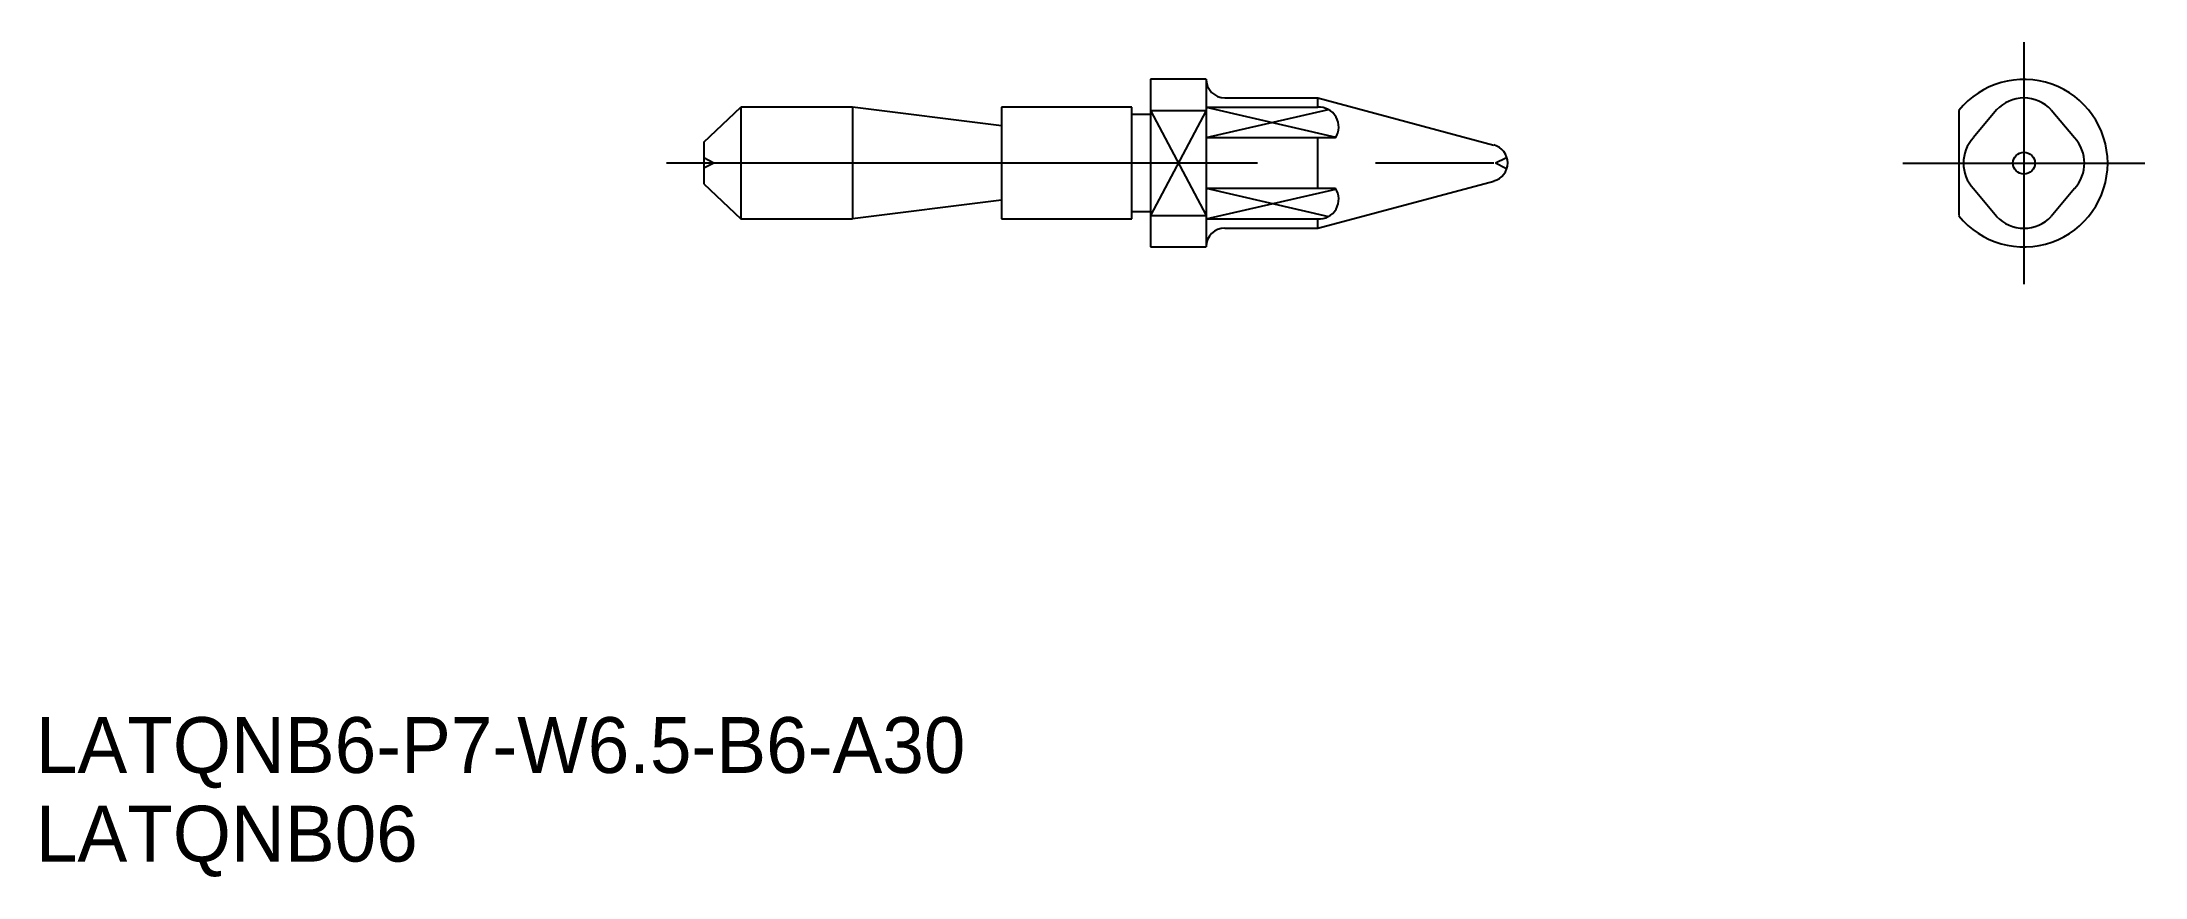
# Model space of a CAD drawing. Extents: x 56 to 169, y 103 to 148.
import ezdxf

# ---------------------------------------------------------------- set-up
doc = ezdxf.new("R2010")
doc.units = 0
doc.linetypes.add('CENTER', pattern=[50.8, 31.75, -6.35, 6.35, -6.35])
doc.linetypes.add('DASHED', pattern=[19.05, 12.7, -6.35])
doc.layers.get('0').update_dxf_attribs({"linetype": 'CONTINUOUS'})
doc.layers.add('CENTER', color=1, linetype='CENTER')

# ---------------------------------------------------------------- blocks, each defined once
blk = doc.blocks.new('*U2')
at = {"color": 7, "linetype": 'DASHED'}
blk.add_text('LATQNB6-P7-W6.5-B6-A30', height=3, dxfattribs=at).set_placement((55.65, 108.39))
blk = doc.blocks.new('*U3')
at = {"color": 7, "linetype": 'DASHED'}
blk.add_text('LATQNB06', height=3, dxfattribs=at).set_placement((55.65, 103.63))

msp = doc.modelspace()

# ---------------------------------------------------------------- linework, layer by layer
at = {"color": 7, "linetype": 'CONTINUOUS'}
for p, q in [((118.53, 145.66), (115.53, 145.66)), ((115.53, 145.66), (115.53, 136.66)), ((118.53, 145.66), (118.53, 145.66)), ((118.53, 145.66), (118.53, 136.66)), ((119.53, 144.66), (124.53, 144.66)), ((124.53, 144.66), (133.99, 142.12)), ((91.53, 142.28), (93.53, 144.16)), ((99.53, 144.16), (93.53, 144.16)), ((93.53, 144.16), (93.53, 138.16)), ((99.53, 144.16), (99.53, 138.16)), ((107.53, 143.16), (99.53, 144.16)), ((114.53, 144.16), (107.53, 144.16)), ((107.53, 144.16), (107.53, 138.16)), ((114.53, 138.16), (114.53, 144.16)), ((115.53, 143.76), (114.53, 143.76)), ((115.53, 143.98), (118.53, 143.98)), ((158.97, 143.98), (158.97, 138.33)), ((161, 144.02), (159.76, 142.52)), ((163.94, 144.02), (165.19, 142.52)), ((91.53, 142.28), (91.53, 140.03)), ((124.53, 137.66), (133.99, 140.19)), ((91.53, 140.03), (93.53, 138.16)), ((107.53, 139.16), (99.53, 138.16)), ((159.76, 139.79), (161.01, 138.29)), ((165.19, 139.79), (163.94, 138.29)), ((93.53, 138.16), (99.53, 138.16)), ((107.53, 138.16), (114.53, 138.16)), ((114.53, 138.56), (115.53, 138.56)), ((115.53, 138.33), (118.53, 138.33)), ((119.53, 137.66), (124.53, 137.66)), ((115.53, 136.66), (118.53, 136.66)), ((118.53, 136.66), (118.53, 136.66))]:
    msp.add_line(p, q, dxfattribs=at)
at = {"color": 3, "linetype": 'CONTINUOUS'}
for p, q in [((124.53, 144.16), (124.53, 144.66)), ((115.53, 143.98), (118.53, 138.33)), ((118.53, 143.98), (115.53, 138.33)), ((118.53, 144.16), (124.53, 144.16)), ((118.53, 144.16), (125.49, 142.55)), ((118.53, 142.52), (125.1, 144.03)), ((118.53, 142.52), (125.47, 142.52)), ((124.53, 139.8), (124.53, 142.52)), ((118.53, 139.8), (125.1, 138.28)), ((118.53, 139.8), (125.47, 139.8)), ((118.53, 138.16), (125.49, 139.76)), ((118.53, 138.16), (124.53, 138.16)), ((124.53, 137.66), (124.53, 138.16))]:
    msp.add_line(p, q, dxfattribs=at)
at = {"color": 3, "linetype": 'DASHED'}
for p, q in [((92.08, 141.15), (91.53, 141.43)), ((134.08, 141.16), (134.63, 141.43)), ((92.08, 141.15), (91.53, 140.88)), ((134.08, 141.16), (134.63, 140.88))]:
    msp.add_line(p, q, dxfattribs=at)
at = {"color": 7, "linetype": 'CONTINUOUS'}
msp.add_circle((162.47, 141.15), 0.59, dxfattribs=at)
for centre, radius, start, end in [((119.53, 145.66), 1, 180, 270), ((162.47, 141.15), 4.5, 218.9424, 141.0576), ((162.47, 142.65), 2, 42.8789, 137.1211), ((161.22, 141.15), 2, 137.1211, 222.8789), ((163.72, 141.15), 2, 317.1211, 42.8789), ((133.73, 141.16), 1, 285, 75), ((162.47, 139.65), 2, 222.8789, 317.1211), ((119.53, 136.66), 1, 90, 180)]:
    msp.add_arc(centre, radius, start, end, dxfattribs=at)
at = {"color": 3, "linetype": 'CONTINUOUS'}
for centre, start, end in [((124.59, 143.1), 326.3291, 93.5123), ((124.59, 139.21), 266.4877, 33.6709)]:
    msp.add_arc(centre, 1.06, start, end, dxfattribs=at)
at = {"layer": 'CENTER', "color": 1, "linetype": 'CENTER'}
for p, q in [((162.47, 147.65), (162.47, 134.65)), ((89.53, 141.16), (136.73, 141.16)), ((155.97, 141.15), (168.97, 141.15))]:
    msp.add_line(p, q, dxfattribs=at)

# ---------------------------------------------------------------- block references
at = {"color": 3, "linetype": 'DASHED'}
for name in ['*U2', '*U3']:
    msp.add_blockref(name, (0, 0), dxfattribs=at)

doc.saveas('drawing.dxf')
